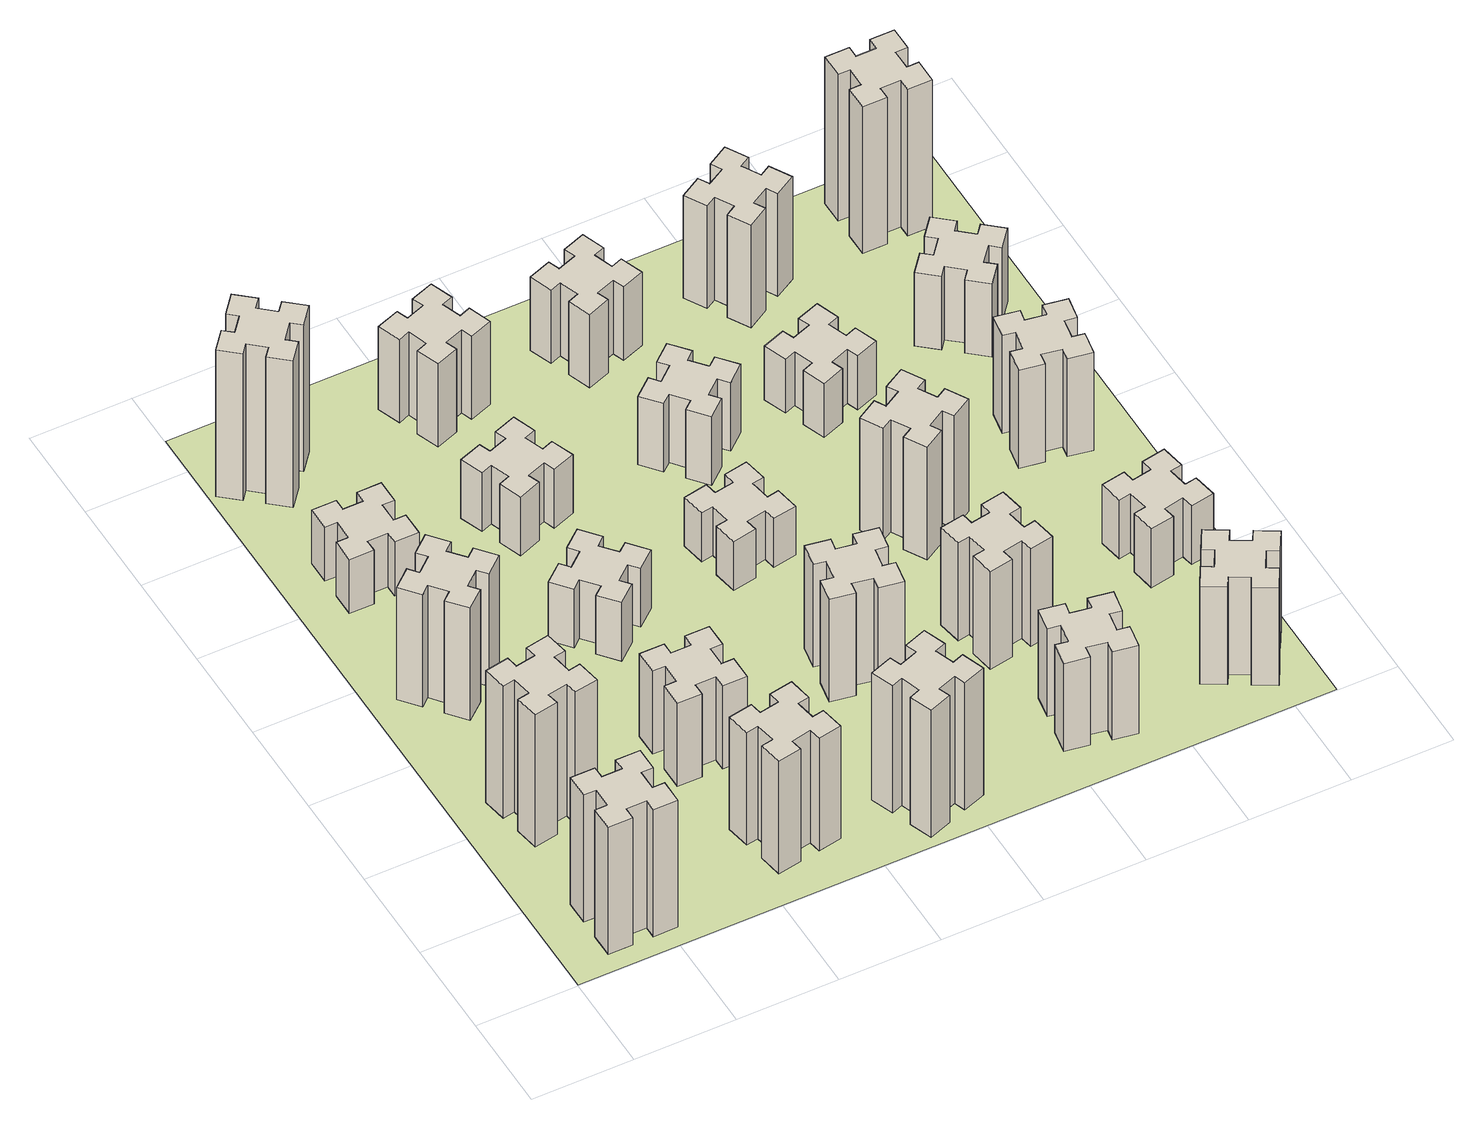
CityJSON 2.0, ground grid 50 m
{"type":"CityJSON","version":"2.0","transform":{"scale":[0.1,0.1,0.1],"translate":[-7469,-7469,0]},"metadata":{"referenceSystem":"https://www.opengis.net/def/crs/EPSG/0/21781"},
"CityObjects":{
"building1":{"type":"Building","attributes":{"class":"1000","function":"1000","usage":"1000","yearOfConstruction":2016,"roofType":"1000","measuredHeight":78,"storeysAboveGround":30,"storeysBelowGround":0},"geometry":[{"type":"Solid","lod":"1","boundaries":[[[[0,1,2,3,4,5,6,7,8,9,10,11,12,13,14,15,16,17,18,19]],[[17,16,20,21]],[[16,15,22,20]],[[15,14,23,22]],[[14,13,24,23]],[[13,12,25,24]],[[12,11,26,25]],[[11,10,27,26]],[[10,9,28,27]],[[9,8,29,28]],[[8,7,30,29]],[[7,6,31,30]],[[6,5,32,31]],[[5,4,33,32]],[[4,3,34,33]],[[3,2,35,34]],[[2,1,36,35]],[[1,0,37,36]],[[0,19,38,37]],[[19,18,39,38]],[[18,17,21,39]],[[24,25,26,27,28,29,30,31,32,33,34,35,36,37,38,39,21,20,22,23]]]]}]},
"building2":{"type":"Building","attributes":{"class":"1000","function":"1000","usage":"1000","yearOfConstruction":2016,"roofType":"1000","measuredHeight":81,"storeysAboveGround":30,"storeysBelowGround":0},"geometry":[{"type":"Solid","lod":"1","boundaries":[[[[40,41,42,43,44,45,46,47,48,49,50,51,52,53,54,55,56,57,58,59]],[[57,56,60,61]],[[56,55,62,60]],[[55,54,63,62]],[[54,53,64,63]],[[53,52,65,64]],[[52,51,66,65]],[[51,50,67,66]],[[50,49,68,67]],[[49,48,69,68]],[[48,47,70,69]],[[47,46,71,70]],[[46,45,72,71]],[[45,44,73,72]],[[44,43,74,73]],[[43,42,75,74]],[[42,41,76,75]],[[41,40,77,76]],[[40,59,78,77]],[[59,58,79,78]],[[58,57,61,79]],[[64,65,66,67,68,69,70,71,72,73,74,75,76,77,78,79,61,60,62,63]]]]}]},
"building3":{"type":"Building","attributes":{"class":"1000","function":"1000","usage":"1000","yearOfConstruction":2016,"roofType":"1000","measuredHeight":69,"storeysAboveGround":30,"storeysBelowGround":0},"geometry":[{"type":"Solid","lod":"1","boundaries":[[[[80,81,82,83,84,85,86,87,88,89,90,91,92,93,94,95,96,97,98,99]],[[97,96,100,101]],[[96,95,102,100]],[[95,94,103,102]],[[94,93,104,103]],[[93,92,105,104]],[[92,91,106,105]],[[91,90,107,106]],[[90,89,108,107]],[[89,88,109,108]],[[88,87,110,109]],[[87,86,111,110]],[[86,85,112,111]],[[85,84,113,112]],[[84,83,114,113]],[[83,82,115,114]],[[82,81,116,115]],[[81,80,117,116]],[[80,99,118,117]],[[99,98,119,118]],[[98,97,101,119]],[[104,105,106,107,108,109,110,111,112,113,114,115,116,117,118,119,101,100,102,103]]]]}]},
"building4":{"type":"Building","attributes":{"class":"1000","function":"1000","usage":"1000","yearOfConstruction":2016,"roofType":"1000","measuredHeight":33,"storeysAboveGround":30,"storeysBelowGround":0},"geometry":[{"type":"Solid","lod":"1","boundaries":[[[[120,121,122,123,124,125,126,127,128,129,130,131,132,133,134,135,136,137,138,139]],[[137,136,140,141]],[[136,135,142,140]],[[135,134,143,142]],[[134,133,144,143]],[[133,132,145,144]],[[132,131,146,145]],[[131,130,147,146]],[[130,129,148,147]],[[129,128,149,148]],[[128,127,150,149]],[[127,126,151,150]],[[126,125,152,151]],[[125,124,153,152]],[[124,123,154,153]],[[123,122,155,154]],[[122,121,156,155]],[[121,120,157,156]],[[120,139,158,157]],[[139,138,159,158]],[[138,137,141,159]],[[144,145,146,147,148,149,150,151,152,153,154,155,156,157,158,159,141,140,142,143]]]]}]},
"building5":{"type":"Building","attributes":{"class":"1000","function":"1000","usage":"1000","yearOfConstruction":2016,"roofType":"1000","measuredHeight":90,"storeysAboveGround":30,"storeysBelowGround":0},"geometry":[{"type":"Solid","lod":"1","boundaries":[[[[160,161,162,163,164,165,166,167,168,169,170,171,172,173,174,175,176,177,178,179]],[[177,176,180,181]],[[176,175,182,180]],[[175,174,183,182]],[[174,173,184,183]],[[173,172,185,184]],[[172,171,186,185]],[[171,170,187,186]],[[170,169,188,187]],[[169,168,189,188]],[[168,167,190,189]],[[167,166,191,190]],[[166,165,192,191]],[[165,164,193,192]],[[164,163,194,193]],[[163,162,195,194]],[[162,161,196,195]],[[161,160,197,196]],[[160,179,198,197]],[[179,178,199,198]],[[178,177,181,199]],[[184,185,186,187,188,189,190,191,192,193,194,195,196,197,198,199,181,180,182,183]]]]}]},
"building6":{"type":"Building","attributes":{"class":"1000","function":"1000","usage":"1000","yearOfConstruction":2016,"roofType":"1000","measuredHeight":69,"storeysAboveGround":30,"storeysBelowGround":0},"geometry":[{"type":"Solid","lod":"1","boundaries":[[[[200,201,202,203,204,205,206,207,208,209,210,211,212,213,214,215,216,217,218,219]],[[217,216,220,221]],[[216,215,222,220]],[[215,214,223,222]],[[214,213,224,223]],[[213,212,225,224]],[[212,211,226,225]],[[211,210,227,226]],[[210,209,228,227]],[[209,208,229,228]],[[208,207,230,229]],[[207,206,231,230]],[[206,205,232,231]],[[205,204,233,232]],[[204,203,234,233]],[[203,202,235,234]],[[202,201,236,235]],[[201,200,237,236]],[[200,219,238,237]],[[219,218,239,238]],[[218,217,221,239]],[[224,225,226,227,228,229,230,231,232,233,234,235,236,237,238,239,221,220,222,223]]]]}]},
"building7":{"type":"Building","attributes":{"class":"1000","function":"1000","usage":"1000","yearOfConstruction":2016,"roofType":"1000","measuredHeight":51,"storeysAboveGround":30,"storeysBelowGround":0},"geometry":[{"type":"Solid","lod":"1","boundaries":[[[[240,241,242,243,244,245,246,247,248,249,250,251,252,253,254,255,256,257,258,259]],[[257,256,260,261]],[[256,255,262,260]],[[255,254,263,262]],[[254,253,264,263]],[[253,252,265,264]],[[252,251,266,265]],[[251,250,267,266]],[[250,249,268,267]],[[249,248,269,268]],[[248,247,270,269]],[[247,246,271,270]],[[246,245,272,271]],[[245,244,273,272]],[[244,243,274,273]],[[243,242,275,274]],[[242,241,276,275]],[[241,240,277,276]],[[240,259,278,277]],[[259,258,279,278]],[[258,257,261,279]],[[264,265,266,267,268,269,270,271,272,273,274,275,276,277,278,279,261,260,262,263]]]]}]},
"building8":{"type":"Building","attributes":{"class":"1000","function":"1000","usage":"1000","yearOfConstruction":2016,"roofType":"1000","measuredHeight":36,"storeysAboveGround":30,"storeysBelowGround":0},"geometry":[{"type":"Solid","lod":"1","boundaries":[[[[280,281,282,283,284,285,286,287,288,289,290,291,292,293,294,295,296,297,298,299]],[[297,296,300,301]],[[296,295,302,300]],[[295,294,303,302]],[[294,293,304,303]],[[293,292,305,304]],[[292,291,306,305]],[[291,290,307,306]],[[290,289,308,307]],[[289,288,309,308]],[[288,287,310,309]],[[287,286,311,310]],[[286,285,312,311]],[[285,284,313,312]],[[284,283,314,313]],[[283,282,315,314]],[[282,281,316,315]],[[281,280,317,316]],[[280,299,318,317]],[[299,298,319,318]],[[298,297,301,319]],[[304,305,306,307,308,309,310,311,312,313,314,315,316,317,318,319,301,300,302,303]]]]}]},
"building9":{"type":"Building","attributes":{"class":"1000","function":"1000","usage":"1000","yearOfConstruction":2016,"roofType":"1000","measuredHeight":36,"storeysAboveGround":30,"storeysBelowGround":0},"geometry":[{"type":"Solid","lod":"1","boundaries":[[[[320,321,322,323,324,325,326,327,328,329,330,331,332,333,334,335,336,337,338,339]],[[337,336,340,341]],[[336,335,342,340]],[[335,334,343,342]],[[334,333,344,343]],[[333,332,345,344]],[[332,331,346,345]],[[331,330,347,346]],[[330,329,348,347]],[[329,328,349,348]],[[328,327,350,349]],[[327,326,351,350]],[[326,325,352,351]],[[325,324,353,352]],[[324,323,354,353]],[[323,322,355,354]],[[322,321,356,355]],[[321,320,357,356]],[[320,339,358,357]],[[339,338,359,358]],[[338,337,341,359]],[[344,345,346,347,348,349,350,351,352,353,354,355,356,357,358,359,341,340,342,343]]]]}]},
"building10":{"type":"Building","attributes":{"class":"1000","function":"1000","usage":"1000","yearOfConstruction":2016,"roofType":"1000","measuredHeight":78,"storeysAboveGround":30,"storeysBelowGround":0},"geometry":[{"type":"Solid","lod":"1","boundaries":[[[[360,361,362,363,364,365,366,367,368,369,370,371,372,373,374,375,376,377,378,379]],[[377,376,380,381]],[[376,375,382,380]],[[375,374,383,382]],[[374,373,384,383]],[[373,372,385,384]],[[372,371,386,385]],[[371,370,387,386]],[[370,369,388,387]],[[369,368,389,388]],[[368,367,390,389]],[[367,366,391,390]],[[366,365,392,391]],[[365,364,393,392]],[[364,363,394,393]],[[363,362,395,394]],[[362,361,396,395]],[[361,360,397,396]],[[360,379,398,397]],[[379,378,399,398]],[[378,377,381,399]],[[384,385,386,387,388,389,390,391,392,393,394,395,396,397,398,399,381,380,382,383]]]]}]},
"building11":{"type":"Building","attributes":{"class":"1000","function":"1000","usage":"1000","yearOfConstruction":2016,"roofType":"1000","measuredHeight":51,"storeysAboveGround":30,"storeysBelowGround":0},"geometry":[{"type":"Solid","lod":"1","boundaries":[[[[400,401,402,403,404,405,406,407,408,409,410,411,412,413,414,415,416,417,418,419]],[[417,416,420,421]],[[416,415,422,420]],[[415,414,423,422]],[[414,413,424,423]],[[413,412,425,424]],[[412,411,426,425]],[[411,410,427,426]],[[410,409,428,427]],[[409,408,429,428]],[[408,407,430,429]],[[407,406,431,430]],[[406,405,432,431]],[[405,404,433,432]],[[404,403,434,433]],[[403,402,435,434]],[[402,401,436,435]],[[401,400,437,436]],[[400,419,438,437]],[[419,418,439,438]],[[418,417,421,439]],[[424,425,426,427,428,429,430,431,432,433,434,435,436,437,438,439,421,420,422,423]]]]}]},
"building12":{"type":"Building","attributes":{"class":"1000","function":"1000","usage":"1000","yearOfConstruction":2016,"roofType":"1000","measuredHeight":63,"storeysAboveGround":30,"storeysBelowGround":0},"geometry":[{"type":"Solid","lod":"1","boundaries":[[[[440,441,442,443,444,445,446,447,448,449,450,451,452,453,454,455,456,457,458,459]],[[457,456,460,461]],[[456,455,462,460]],[[455,454,463,462]],[[454,453,464,463]],[[453,452,465,464]],[[452,451,466,465]],[[451,450,467,466]],[[450,449,468,467]],[[449,448,469,468]],[[448,447,470,469]],[[447,446,471,470]],[[446,445,472,471]],[[445,444,473,472]],[[444,443,474,473]],[[443,442,475,474]],[[442,441,476,475]],[[441,440,477,476]],[[440,459,478,477]],[[459,458,479,478]],[[458,457,461,479]],[[464,465,466,467,468,469,470,471,472,473,474,475,476,477,478,479,461,460,462,463]]]]}]},
"building13":{"type":"Building","attributes":{"class":"1000","function":"1000","usage":"1000","yearOfConstruction":2016,"roofType":"1000","measuredHeight":30,"storeysAboveGround":30,"storeysBelowGround":0},"geometry":[{"type":"Solid","lod":"1","boundaries":[[[[480,481,482,483,484,485,486,487,488,489,490,491,492,493,494,495,496,497,498,499]],[[497,496,500,501]],[[496,495,502,500]],[[495,494,503,502]],[[494,493,504,503]],[[493,492,505,504]],[[492,491,506,505]],[[491,490,507,506]],[[490,489,508,507]],[[489,488,509,508]],[[488,487,510,509]],[[487,486,511,510]],[[486,485,512,511]],[[485,484,513,512]],[[484,483,514,513]],[[483,482,515,514]],[[482,481,516,515]],[[481,480,517,516]],[[480,499,518,517]],[[499,498,519,518]],[[498,497,501,519]],[[504,505,506,507,508,509,510,511,512,513,514,515,516,517,518,519,501,500,502,503]]]]}]},
"building14":{"type":"Building","attributes":{"class":"1000","function":"1000","usage":"1000","yearOfConstruction":2016,"roofType":"1000","measuredHeight":42,"storeysAboveGround":30,"storeysBelowGround":0},"geometry":[{"type":"Solid","lod":"1","boundaries":[[[[520,521,522,523,524,525,526,527,528,529,530,531,532,533,534,535,536,537,538,539]],[[537,536,540,541]],[[536,535,542,540]],[[535,534,543,542]],[[534,533,544,543]],[[533,532,545,544]],[[532,531,546,545]],[[531,530,547,546]],[[530,529,548,547]],[[529,528,549,548]],[[528,527,550,549]],[[527,526,551,550]],[[526,525,552,551]],[[525,524,553,552]],[[524,523,554,553]],[[523,522,555,554]],[[522,521,556,555]],[[521,520,557,556]],[[520,539,558,557]],[[539,538,559,558]],[[538,537,541,559]],[[544,545,546,547,548,549,550,551,552,553,554,555,556,557,558,559,541,540,542,543]]]]}]},
"building15":{"type":"Building","attributes":{"class":"1000","function":"1000","usage":"1000","yearOfConstruction":2016,"roofType":"1000","measuredHeight":54,"storeysAboveGround":30,"storeysBelowGround":0},"geometry":[{"type":"Solid","lod":"1","boundaries":[[[[560,561,562,563,564,565,566,567,568,569,570,571,572,573,574,575,576,577,578,579]],[[577,576,580,581]],[[576,575,582,580]],[[575,574,583,582]],[[574,573,584,583]],[[573,572,585,584]],[[572,571,586,585]],[[571,570,587,586]],[[570,569,588,587]],[[569,568,589,588]],[[568,567,590,589]],[[567,566,591,590]],[[566,565,592,591]],[[565,564,593,592]],[[564,563,594,593]],[[563,562,595,594]],[[562,561,596,595]],[[561,560,597,596]],[[560,579,598,597]],[[579,578,599,598]],[[578,577,581,599]],[[584,585,586,587,588,589,590,591,592,593,594,595,596,597,598,599,581,580,582,583]]]]}]},
"building16":{"type":"Building","attributes":{"class":"1000","function":"1000","usage":"1000","yearOfConstruction":2016,"roofType":"1000","measuredHeight":45,"storeysAboveGround":30,"storeysBelowGround":0},"geometry":[{"type":"Solid","lod":"1","boundaries":[[[[600,601,602,603,604,605,606,607,608,609,610,611,612,613,614,615,616,617,618,619]],[[617,616,620,621]],[[616,615,622,620]],[[615,614,623,622]],[[614,613,624,623]],[[613,612,625,624]],[[612,611,626,625]],[[611,610,627,626]],[[610,609,628,627]],[[609,608,629,628]],[[608,607,630,629]],[[607,606,631,630]],[[606,605,632,631]],[[605,604,633,632]],[[604,603,634,633]],[[603,602,635,634]],[[602,601,636,635]],[[601,600,637,636]],[[600,619,638,637]],[[619,618,639,638]],[[618,617,621,639]],[[624,625,626,627,628,629,630,631,632,633,634,635,636,637,638,639,621,620,622,623]]]]}]},
"building17":{"type":"Building","attributes":{"class":"1000","function":"1000","usage":"1000","yearOfConstruction":2016,"roofType":"1000","measuredHeight":60,"storeysAboveGround":30,"storeysBelowGround":0},"geometry":[{"type":"Solid","lod":"1","boundaries":[[[[640,641,642,643,644,645,646,647,648,649,650,651,652,653,654,655,656,657,658,659]],[[657,656,660,661]],[[656,655,662,660]],[[655,654,663,662]],[[654,653,664,663]],[[653,652,665,664]],[[652,651,666,665]],[[651,650,667,666]],[[650,649,668,667]],[[649,648,669,668]],[[648,647,670,669]],[[647,646,671,670]],[[646,645,672,671]],[[645,644,673,672]],[[644,643,674,673]],[[643,642,675,674]],[[642,641,676,675]],[[641,640,677,676]],[[640,659,678,677]],[[659,658,679,678]],[[658,657,661,679]],[[664,665,666,667,668,669,670,671,672,673,674,675,676,677,678,679,661,660,662,663]]]]}]},
"building18":{"type":"Building","attributes":{"class":"1000","function":"1000","usage":"1000","yearOfConstruction":2016,"roofType":"1000","measuredHeight":69,"storeysAboveGround":30,"storeysBelowGround":0},"geometry":[{"type":"Solid","lod":"1","boundaries":[[[[680,681,682,683,684,685,686,687,688,689,690,691,692,693,694,695,696,697,698,699]],[[697,696,700,701]],[[696,695,702,700]],[[695,694,703,702]],[[694,693,704,703]],[[693,692,705,704]],[[692,691,706,705]],[[691,690,707,706]],[[690,689,708,707]],[[689,688,709,708]],[[688,687,710,709]],[[687,686,711,710]],[[686,685,712,711]],[[685,684,713,712]],[[684,683,714,713]],[[683,682,715,714]],[[682,681,716,715]],[[681,680,717,716]],[[680,699,718,717]],[[699,698,719,718]],[[698,697,701,719]],[[704,705,706,707,708,709,710,711,712,713,714,715,716,717,718,719,701,700,702,703]]]]}]},
"building19":{"type":"Building","attributes":{"class":"1000","function":"1000","usage":"1000","yearOfConstruction":2016,"roofType":"1000","measuredHeight":33,"storeysAboveGround":30,"storeysBelowGround":0},"geometry":[{"type":"Solid","lod":"1","boundaries":[[[[720,721,722,723,724,725,726,727,728,729,730,731,732,733,734,735,736,737,738,739]],[[737,736,740,741]],[[736,735,742,740]],[[735,734,743,742]],[[734,733,744,743]],[[733,732,745,744]],[[732,731,746,745]],[[731,730,747,746]],[[730,729,748,747]],[[729,728,749,748]],[[728,727,750,749]],[[727,726,751,750]],[[726,725,752,751]],[[725,724,753,752]],[[724,723,754,753]],[[723,722,755,754]],[[722,721,756,755]],[[721,720,757,756]],[[720,739,758,757]],[[739,738,759,758]],[[738,737,741,759]],[[744,745,746,747,748,749,750,751,752,753,754,755,756,757,758,759,741,740,742,743]]]]}]},
"building20":{"type":"Building","attributes":{"class":"1000","function":"1000","usage":"1000","yearOfConstruction":2016,"roofType":"1000","measuredHeight":60,"storeysAboveGround":30,"storeysBelowGround":0},"geometry":[{"type":"Solid","lod":"1","boundaries":[[[[760,761,762,763,764,765,766,767,768,769,770,771,772,773,774,775,776,777,778,779]],[[777,776,780,781]],[[776,775,782,780]],[[775,774,783,782]],[[774,773,784,783]],[[773,772,785,784]],[[772,771,786,785]],[[771,770,787,786]],[[770,769,788,787]],[[769,768,789,788]],[[768,767,790,789]],[[767,766,791,790]],[[766,765,792,791]],[[765,764,793,792]],[[764,763,794,793]],[[763,762,795,794]],[[762,761,796,795]],[[761,760,797,796]],[[760,779,798,797]],[[779,778,799,798]],[[778,777,781,799]],[[784,785,786,787,788,789,790,791,792,793,794,795,796,797,798,799,781,780,782,783]]]]}]},
"building21":{"type":"Building","attributes":{"class":"1000","function":"1000","usage":"1000","yearOfConstruction":2016,"roofType":"1000","measuredHeight":63,"storeysAboveGround":30,"storeysBelowGround":0},"geometry":[{"type":"Solid","lod":"1","boundaries":[[[[800,801,802,803,804,805,806,807,808,809,810,811,812,813,814,815,816,817,818,819]],[[817,816,820,821]],[[816,815,822,820]],[[815,814,823,822]],[[814,813,824,823]],[[813,812,825,824]],[[812,811,826,825]],[[811,810,827,826]],[[810,809,828,827]],[[809,808,829,828]],[[808,807,830,829]],[[807,806,831,830]],[[806,805,832,831]],[[805,804,833,832]],[[804,803,834,833]],[[803,802,835,834]],[[802,801,836,835]],[[801,800,837,836]],[[800,819,838,837]],[[819,818,839,838]],[[818,817,821,839]],[[824,825,826,827,828,829,830,831,832,833,834,835,836,837,838,839,821,820,822,823]]]]}]},
"building22":{"type":"Building","attributes":{"class":"1000","function":"1000","usage":"1000","yearOfConstruction":2016,"roofType":"1000","measuredHeight":36,"storeysAboveGround":30,"storeysBelowGround":0},"geometry":[{"type":"Solid","lod":"1","boundaries":[[[[840,841,842,843,844,845,846,847,848,849,850,851,852,853,854,855,856,857,858,859]],[[857,856,860,861]],[[856,855,862,860]],[[855,854,863,862]],[[854,853,864,863]],[[853,852,865,864]],[[852,851,866,865]],[[851,850,867,866]],[[850,849,868,867]],[[849,848,869,868]],[[848,847,870,869]],[[847,846,871,870]],[[846,845,872,871]],[[845,844,873,872]],[[844,843,874,873]],[[843,842,875,874]],[[842,841,876,875]],[[841,840,877,876]],[[840,859,878,877]],[[859,858,879,878]],[[858,857,861,879]],[[864,865,866,867,868,869,870,871,872,873,874,875,876,877,878,879,861,860,862,863]]]]}]},
"building23":{"type":"Building","attributes":{"class":"1000","function":"1000","usage":"1000","yearOfConstruction":2016,"roofType":"1000","measuredHeight":60,"storeysAboveGround":30,"storeysBelowGround":0},"geometry":[{"type":"Solid","lod":"1","boundaries":[[[[880,881,882,883,884,885,886,887,888,889,890,891,892,893,894,895,896,897,898,899]],[[897,896,900,901]],[[896,895,902,900]],[[895,894,903,902]],[[894,893,904,903]],[[893,892,905,904]],[[892,891,906,905]],[[891,890,907,906]],[[890,889,908,907]],[[889,888,909,908]],[[888,887,910,909]],[[887,886,911,910]],[[886,885,912,911]],[[885,884,913,912]],[[884,883,914,913]],[[883,882,915,914]],[[882,881,916,915]],[[881,880,917,916]],[[880,899,918,917]],[[899,898,919,918]],[[898,897,901,919]],[[904,905,906,907,908,909,910,911,912,913,914,915,916,917,918,919,901,900,902,903]]]]}]},
"building24":{"type":"Building","attributes":{"class":"1000","function":"1000","usage":"1000","yearOfConstruction":2016,"roofType":"1000","measuredHeight":45,"storeysAboveGround":30,"storeysBelowGround":0},"geometry":[{"type":"Solid","lod":"1","boundaries":[[[[920,921,922,923,924,925,926,927,928,929,930,931,932,933,934,935,936,937,938,939]],[[937,936,940,941]],[[936,935,942,940]],[[935,934,943,942]],[[934,933,944,943]],[[933,932,945,944]],[[932,931,946,945]],[[931,930,947,946]],[[930,929,948,947]],[[929,928,949,948]],[[928,927,950,949]],[[927,926,951,950]],[[926,925,952,951]],[[925,924,953,952]],[[924,923,954,953]],[[923,922,955,954]],[[922,921,956,955]],[[921,920,957,956]],[[920,939,958,957]],[[939,938,959,958]],[[938,937,941,959]],[[944,945,946,947,948,949,950,951,952,953,954,955,956,957,958,959,941,940,942,943]]]]}]},
"building25":{"type":"Building","attributes":{"class":"1000","function":"1000","usage":"1000","yearOfConstruction":2016,"roofType":"1000","measuredHeight":90,"storeysAboveGround":30,"storeysBelowGround":0},"geometry":[{"type":"Solid","lod":"1","boundaries":[[[[960,961,962,963,964,965,966,967,968,969,970,971,972,973,974,975,976,977,978,979]],[[977,976,980,981]],[[976,975,982,980]],[[975,974,983,982]],[[974,973,984,983]],[[973,972,985,984]],[[972,971,986,985]],[[971,970,987,986]],[[970,969,988,987]],[[969,968,989,988]],[[968,967,990,989]],[[967,966,991,990]],[[966,965,992,991]],[[965,964,993,992]],[[964,963,994,993]],[[963,962,995,994]],[[962,961,996,995]],[[961,960,997,996]],[[960,979,998,997]],[[979,978,999,998]],[[978,977,981,999]],[[984,985,986,987,988,989,990,991,992,993,994,995,996,997,998,999,981,980,982,983]]]]}]},
"landuse1":{"type":"LandUse","attributes":{"name":"plot1","function":"1010"},"geometry":[{"type":"MultiSurface","lod":"1","boundaries":[[[1000,1001,1002,1003]]]}]}
},
"vertices":[
[485,225,0],[485,325,0],[545,325,0],[545,445,0],[425,445,0],[425,385,0],[325,385,0],[325,445,0],[205,445,0],[205,325,0],[265,325,0],[265,225,0],[205,225,0],[205,105,0],[325,105,0],[325,165,0],[425,165,0],[425,105,0],[545,105,0],[545,225,0],[425,165,780],[425,105,780],[325,165,780],[325,105,780],[205,105,780],[205,225,780],[265,225,780],[265,325,780],[205,325,780],[205,445,780],[325,445,780],[325,385,780],[425,385,780],[425,445,780],[545,445,780],[545,325,780],[485,325,780],[485,225,780],[545,225,780],[545,105,780],
[405,1132,0],[307,1115,0],[297,1174,0],[178,1153,0],[199,1035,0],[258,1045,0],[276,947,0],[217,937,0],[237,818,0],[356,839,0],[345,898,0],[444,916,0],[454,857,0],[572,877,0],[551,996,0],[492,985,0],[475,1084,0],[534,1094,0],[513,1212,0],[395,1191,0],[475,1084,810],[534,1094,810],[492,985,810],[551,996,810],[572,877,810],[454,857,810],[444,916,810],[345,898,810],[356,839,810],[237,818,810],[217,937,810],[276,947,810],[258,1045,810],[199,1035,810],[178,1153,810],[297,1174,810],[307,1115,810],[405,1132,810],[395,1191,810],[513,1212,810],
[492,1888,0],[427,1964,0],[473,2003,0],[396,2095,0],[304,2018,0],[343,1972,0],[266,1907,0],[228,1953,0],[136,1876,0],[213,1784,0],[259,1823,0],[323,1746,0],[277,1708,0],[354,1616,0],[446,1693,0],[408,1739,0],[484,1803,0],[523,1757,0],[615,1834,0],[538,1926,0],[484,1803,690],[523,1757,690],[408,1739,690],[446,1693,690],[354,1616,690],[277,1708,690],[323,1746,690],[259,1823,690],[213,1784,690],[136,1876,690],[228,1953,690],[266,1907,690],[343,1972,690],[304,2018,690],[396,2095,690],[473,2003,690],[427,1964,690],[492,1888,690],[538,1926,690],[615,1834,690],
[485,2545,0],[485,2645,0],[545,2645,0],[545,2765,0],[425,2765,0],[425,2705,0],[325,2705,0],[325,2765,0],[205,2765,0],[205,2645,0],[265,2645,0],[265,2545,0],[205,2545,0],[205,2425,0],[325,2425,0],[325,2485,0],[425,2485,0],[425,2425,0],[545,2425,0],[545,2545,0],[425,2485,330],[425,2425,330],[325,2485,330],[325,2425,330],[205,2425,330],[205,2545,330],[265,2545,330],[265,2645,330],[205,2645,330],[205,2765,330],[325,2765,330],[325,2705,330],[425,2705,330],[425,2765,330],[545,2765,330],[545,2645,330],[485,2645,330],[485,2545,330],[545,2545,330],[545,2425,330],
[384,3387,0],[308,3452,0],[346,3498,0],[254,3575,0],[177,3483,0],[223,3444,0],[159,3368,0],[113,3406,0],[36,3314,0],[128,3237,0],[166,3283,0],[243,3219,0],[204,3173,0],[296,3096,0],[373,3188,0],[327,3226,0],[392,3303,0],[438,3264,0],[515,3356,0],[423,3433,0],[392,3303,900],[438,3264,900],[327,3226,900],[373,3188,900],[296,3096,900],[204,3173,900],[243,3219,900],[166,3283,900],[128,3237,900],[36,3314,900],[113,3406,900],[159,3368,900],[223,3444,900],[177,3483,900],[254,3575,900],[346,3498,900],[308,3452,900],[384,3387,900],[423,3433,900],[515,3356,900],
[1332,345,0],[1315,444,0],[1374,454,0],[1353,572,0],[1235,551,0],[1245,492,0],[1147,475,0],[1137,534,0],[1018,513,0],[1039,395,0],[1098,405,0],[1116,307,0],[1057,297,0],[1077,178,0],[1196,199,0],[1185,258,0],[1284,276,0],[1294,217,0],[1412,237,0],[1391,356,0],[1284,276,690],[1294,217,690],[1185,258,690],[1196,199,690],[1077,178,690],[1057,297,690],[1116,307,690],[1098,405,690],[1039,395,690],[1018,513,690],[1137,534,690],[1147,475,690],[1245,492,690],[1235,551,690],[1353,572,690],[1374,454,690],[1315,444,690],[1332,345,690],[1391,356,690],[1412,237,690],
[1165,1125,0],[1065,1125,0],[1065,1185,0],[945,1185,0],[945,1065,0],[1005,1065,0],[1005,965,0],[945,965,0],[945,845,0],[1065,845,0],[1065,905,0],[1165,905,0],[1165,845,0],[1285,845,0],[1285,965,0],[1225,965,0],[1225,1065,0],[1285,1065,0],[1285,1185,0],[1165,1185,0],[1225,1065,510],[1285,1065,510],[1225,965,510],[1285,965,510],[1285,845,510],[1165,845,510],[1165,905,510],[1065,905,510],[1065,845,510],[945,845,510],[945,965,510],[1005,965,510],[1005,1065,510],[945,1065,510],[945,1185,510],[1065,1185,510],[1065,1125,510],[1165,1125,510],[1165,1185,510],[1285,1185,510],
[1083,1972,0],[1006,1907,0],[968,1953,0],[876,1876,0],[953,1784,0],[999,1823,0],[1063,1746,0],[1017,1708,0],[1094,1616,0],[1186,1693,0],[1148,1739,0],[1224,1803,0],[1263,1757,0],[1355,1834,0],[1278,1926,0],[1232,1888,0],[1167,1964,0],[1213,2003,0],[1136,2095,0],[1044,2018,0],[1167,1964,360],[1213,2003,360],[1232,1888,360],[1278,1926,360],[1355,1834,360],[1263,1757,360],[1224,1803,360],[1148,1739,360],[1186,1693,360],[1094,1616,360],[1017,1708,360],[1063,1746,360],[999,1823,360],[953,1784,360],[876,1876,360],[968,1953,360],[1006,1907,360],[1083,1972,360],[1044,2018,360],[1136,2095,360],
[1106,2475,0],[1200,2509,0],[1220,2453,0],[1333,2494,0],[1292,2607,0],[1236,2586,0],[1202,2680,0],[1258,2700,0],[1217,2813,0],[1104,2772,0],[1125,2716,0],[1031,2682,0],[1010,2738,0],[897,2697,0],[939,2584,0],[995,2605,0],[1029,2511,0],[973,2490,0],[1014,2377,0],[1127,2419,0],[1029,2511,360],[973,2490,360],[995,2605,360],[939,2584,360],[897,2697,360],[1010,2738,360],[1031,2682,360],[1125,2716,360],[1104,2772,360],[1217,2813,360],[1258,2700,360],[1202,2680,360],[1236,2586,360],[1292,2607,360],[1333,2494,360],[1220,2453,360],[1200,2509,360],[1106,2475,360],[1127,2419,360],[1014,2377,360],
[1976,266,0],[1942,360,0],[1998,380,0],[1957,493,0],[1844,452,0],[1865,396,0],[1771,362,0],[1750,418,0],[1637,377,0],[1679,264,0],[1735,285,0],[1769,191,0],[1713,170,0],[1754,57,0],[1867,99,0],[1846,155,0],[1940,189,0],[1960,133,0],[2073,174,0],[2032,287,0],[1940,189,780],[1960,133,780],[1846,155,780],[1867,99,780],[1754,57,780],[1713,170,780],[1769,191,780],[1735,285,780],[1679,264,780],[1637,377,780],[1750,418,780],[1771,362,780],[1865,396,780],[1844,452,780],[1957,493,780],[1998,380,780],[1942,360,780],[1976,266,780],[2032,287,780],[2073,174,780],
[1125,3456,0],[1031,3422,0],[1010,3478,0],[897,3437,0],[939,3324,0],[995,3345,0],[1029,3251,0],[973,3230,0],[1014,3117,0],[1127,3159,0],[1106,3215,0],[1200,3249,0],[1220,3193,0],[1333,3234,0],[1292,3347,0],[1236,3326,0],[1202,3420,0],[1258,3440,0],[1217,3553,0],[1104,3512,0],[1202,3420,510],[1258,3440,510],[1236,3326,510],[1292,3347,510],[1333,3234,510],[1220,3193,510],[1200,3249,510],[1106,3215,510],[1127,3159,510],[1014,3117,510],[973,3230,510],[1029,3251,510],[995,3345,510],[939,3324,510],[897,3437,510],[1010,3478,510],[1031,3422,510],[1125,3456,510],[1104,3512,510],[1217,3553,510],
[2055,1047,0],[2072,1145,0],[2131,1135,0],[2152,1253,0],[2034,1274,0],[2024,1215,0],[1925,1232,0],[1936,1291,0],[1817,1312,0],[1797,1194,0],[1856,1184,0],[1838,1085,0],[1779,1096,0],[1758,977,0],[1877,957,0],[1887,1016,0],[1985,998,0],[1975,939,0],[2093,918,0],[2114,1037,0],[1985,998,630],[1975,939,630],[1887,1016,630],[1877,957,630],[1758,977,630],[1779,1096,630],[1838,1085,630],[1856,1184,630],[1797,1194,630],[1817,1312,630],[1936,1291,630],[1925,1232,630],[2024,1215,630],[2034,1274,630],[2152,1253,630],[2131,1135,630],[2072,1145,630],[2055,1047,630],[2114,1037,630],[2093,918,630],
[1972,1925,0],[1955,2024,0],[2014,2034,0],[1993,2152,0],[1875,2131,0],[1885,2072,0],[1787,2055,0],[1777,2114,0],[1658,2093,0],[1679,1975,0],[1738,1985,0],[1756,1887,0],[1697,1877,0],[1717,1758,0],[1836,1779,0],[1825,1838,0],[1924,1856,0],[1934,1797,0],[2052,1817,0],[2031,1936,0],[1924,1856,300],[1934,1797,300],[1825,1838,300],[1836,1779,300],[1717,1758,300],[1697,1877,300],[1756,1887,300],[1738,1985,300],[1679,1975,300],[1658,2093,300],[1777,2114,300],[1787,2055,300],[1885,2072,300],[1875,2131,300],[1993,2152,300],[2014,2034,300],[1955,2024,300],[1972,1925,300],[2031,1936,300],[2052,1817,300],
[1988,2479,0],[2064,2543,0],[2103,2497,0],[2195,2574,0],[2118,2666,0],[2072,2628,0],[2007,2704,0],[2053,2743,0],[1976,2835,0],[1884,2758,0],[1923,2712,0],[1846,2647,0],[1808,2693,0],[1716,2616,0],[1793,2524,0],[1839,2563,0],[1903,2486,0],[1857,2448,0],[1934,2356,0],[2026,2433,0],[1903,2486,420],[1857,2448,420],[1839,2563,420],[1793,2524,420],[1716,2616,420],[1808,2693,420],[1846,2647,420],[1923,2712,420],[1884,2758,420],[1976,2835,420],[2053,2743,420],[2007,2704,420],[2072,2628,420],[2118,2666,420],[2195,2574,420],[2103,2497,420],[2064,2543,420],[1988,2479,420],[2026,2433,420],[1934,2356,420],
[2764,475,0],[2665,492,0],[2676,551,0],[2557,572,0],[2537,454,0],[2596,444,0],[2578,345,0],[2519,356,0],[2498,237,0],[2617,217,0],[2627,276,0],[2725,258,0],[2715,199,0],[2833,178,0],[2854,297,0],[2795,307,0],[2812,405,0],[2871,395,0],[2892,513,0],[2774,534,0],[2812,405,540],[2871,395,540],[2795,307,540],[2854,297,540],[2833,178,540],[2715,199,540],[2725,258,540],[2627,276,540],[2617,217,540],[2498,237,540],[2519,356,540],[2578,345,540],[2596,444,540],[2537,454,540],[2557,572,540],[2676,551,540],[2665,492,540],[2764,475,540],[2774,534,540],[2892,513,540],
[1865,3456,0],[1771,3422,0],[1750,3478,0],[1637,3437,0],[1679,3324,0],[1735,3345,0],[1769,3251,0],[1713,3230,0],[1754,3117,0],[1867,3159,0],[1846,3215,0],[1940,3249,0],[1960,3193,0],[2073,3234,0],[2032,3347,0],[1976,3326,0],[1942,3420,0],[1998,3440,0],[1957,3553,0],[1844,3512,0],[1942,3420,450],[1998,3440,450],[1976,3326,450],[2032,3347,450],[2073,3234,450],[1960,3193,450],[1940,3249,450],[1846,3215,450],[1867,3159,450],[1754,3117,450],[1713,3230,450],[1769,3251,450],[1735,3345,450],[1679,3324,450],[1637,3437,450],[1750,3478,450],[1771,3422,450],[1865,3456,450],[1844,3512,450],[1957,3553,450],
[2625,1132,0],[2527,1115,0],[2517,1174,0],[2398,1153,0],[2419,1035,0],[2478,1045,0],[2496,947,0],[2437,937,0],[2457,818,0],[2576,839,0],[2565,898,0],[2664,916,0],[2674,857,0],[2792,877,0],[2771,996,0],[2712,985,0],[2695,1084,0],[2754,1094,0],[2733,1212,0],[2615,1191,0],[2695,1084,600],[2754,1094,600],[2712,985,600],[2771,996,600],[2792,877,600],[2674,857,600],[2664,916,600],[2565,898,600],[2576,839,600],[2457,818,600],[2437,937,600],[2496,947,600],[2478,1045,600],[2419,1035,600],[2398,1153,600],[2517,1174,600],[2527,1115,600],[2625,1132,600],[2615,1191,600],[2733,1212,600],
[2475,1744,0],[2525,1657,0],[2473,1627,0],[2533,1523,0],[2637,1583,0],[2607,1635,0],[2694,1685,0],[2724,1633,0],[2828,1693,0],[2768,1797,0],[2716,1767,0],[2666,1854,0],[2718,1884,0],[2658,1988,0],[2554,1928,0],[2584,1876,0],[2497,1826,0],[2467,1878,0],[2363,1818,0],[2423,1714,0],[2497,1826,690],[2467,1878,690],[2584,1876,690],[2554,1928,690],[2658,1988,690],[2718,1884,690],[2666,1854,690],[2716,1767,690],[2768,1797,690],[2828,1693,690],[2724,1633,690],[2694,1685,690],[2607,1635,690],[2637,1583,690],[2533,1523,690],[2473,1627,690],[2525,1657,690],[2475,1744,690],[2423,1714,690],[2363,1818,690],
[2586,2475,0],[2680,2509,0],[2700,2453,0],[2813,2494,0],[2772,2607,0],[2716,2586,0],[2682,2680,0],[2738,2700,0],[2697,2813,0],[2584,2772,0],[2605,2716,0],[2511,2682,0],[2490,2738,0],[2377,2697,0],[2419,2584,0],[2475,2605,0],[2509,2511,0],[2453,2490,0],[2494,2377,0],[2607,2419,0],[2509,2511,330],[2453,2490,330],[2475,2605,330],[2419,2584,330],[2377,2697,330],[2490,2738,330],[2511,2682,330],[2605,2716,330],[2584,2772,330],[2697,2813,330],[2738,2700,330],[2682,2680,330],[2716,2586,330],[2772,2607,330],[2813,2494,330],[2700,2453,330],[2680,2509,330],[2586,2475,330],[2607,2419,330],[2494,2377,330],
[3365,474,0],[3315,387,0],[3263,417,0],[3203,313,0],[3307,253,0],[3337,305,0],[3424,255,0],[3394,203,0],[3498,143,0],[3558,247,0],[3506,277,0],[3556,364,0],[3608,334,0],[3668,438,0],[3564,498,0],[3534,446,0],[3447,496,0],[3477,548,0],[3373,608,0],[3313,504,0],[3447,496,600],[3477,548,600],[3534,446,600],[3564,498,600],[3668,438,600],[3608,334,600],[3556,364,600],[3506,277,600],[3558,247,600],[3498,143,600],[3394,203,600],[3424,255,600],[3337,305,600],[3307,253,600],[3203,313,600],[3263,417,600],[3315,387,600],[3365,474,600],[3313,504,600],[3373,608,600],
[2716,3347,0],[2666,3434,0],[2718,3464,0],[2658,3568,0],[2554,3508,0],[2584,3456,0],[2497,3406,0],[2467,3458,0],[2363,3398,0],[2423,3294,0],[2475,3324,0],[2525,3237,0],[2473,3207,0],[2533,3103,0],[2637,3163,0],[2607,3215,0],[2694,3265,0],[2724,3213,0],[2828,3273,0],[2768,3377,0],[2694,3265,630],[2724,3213,630],[2607,3215,630],[2637,3163,630],[2533,3103,630],[2473,3207,630],[2525,3237,630],[2475,3324,630],[2423,3294,630],[2363,3398,630],[2467,3458,630],[2497,3406,630],[2584,3456,630],[2554,3508,630],[2658,3568,630],[2718,3464,630],[2666,3434,630],[2716,3347,630],[2768,3377,630],[2828,3273,630],
[3465,1232,0],[3367,1215,0],[3357,1274,0],[3238,1253,0],[3259,1135,0],[3318,1145,0],[3336,1047,0],[3277,1037,0],[3297,918,0],[3416,939,0],[3405,998,0],[3504,1016,0],[3514,957,0],[3632,977,0],[3611,1096,0],[3552,1085,0],[3535,1184,0],[3594,1194,0],[3573,1312,0],[3455,1291,0],[3535,1184,360],[3594,1194,360],[3552,1085,360],[3611,1096,360],[3632,977,360],[3514,957,360],[3504,1016,360],[3405,998,360],[3416,939,360],[3297,918,360],[3277,1037,360],[3336,1047,360],[3318,1145,360],[3259,1135,360],[3238,1253,360],[3357,1274,360],[3367,1215,360],[3465,1232,360],[3455,1291,360],[3573,1312,360],
[3267,1856,0],[3365,1838,0],[3355,1779,0],[3473,1758,0],[3494,1877,0],[3435,1887,0],[3452,1985,0],[3511,1975,0],[3532,2093,0],[3414,2114,0],[3404,2055,0],[3305,2072,0],[3316,2131,0],[3197,2152,0],[3177,2034,0],[3236,2024,0],[3218,1925,0],[3159,1936,0],[3138,1817,0],[3257,1797,0],[3218,1925,600],[3159,1936,600],[3236,2024,600],[3177,2034,600],[3197,2152,600],[3316,2131,600],[3305,2072,600],[3404,2055,600],[3414,2114,600],[3532,2093,600],[3511,1975,600],[3452,1985,600],[3435,1887,600],[3494,1877,600],[3473,1758,600],[3355,1779,600],[3365,1838,600],[3267,1856,600],[3257,1797,600],[3138,1817,600],
[3444,2747,0],[3368,2812,0],[3406,2858,0],[3314,2935,0],[3237,2843,0],[3283,2804,0],[3219,2728,0],[3173,2766,0],[3096,2674,0],[3188,2597,0],[3226,2643,0],[3303,2579,0],[3264,2533,0],[3356,2456,0],[3433,2548,0],[3387,2586,0],[3452,2663,0],[3498,2624,0],[3575,2716,0],[3483,2793,0],[3452,2663,450],[3498,2624,450],[3387,2586,450],[3433,2548,450],[3356,2456,450],[3264,2533,450],[3303,2579,450],[3226,2643,450],[3188,2597,450],[3096,2674,450],[3173,2766,450],[3219,2728,450],[3283,2804,450],[3237,2843,450],[3314,2935,450],[3406,2858,450],[3368,2812,450],[3444,2747,450],[3483,2793,450],[3575,2716,450],
[3285,3325,0],[3385,3325,0],[3385,3265,0],[3505,3265,0],[3505,3385,0],[3445,3385,0],[3445,3485,0],[3505,3485,0],[3505,3605,0],[3385,3605,0],[3385,3545,0],[3285,3545,0],[3285,3605,0],[3165,3605,0],[3165,3485,0],[3225,3485,0],[3225,3385,0],[3165,3385,0],[3165,3265,0],[3285,3265,0],[3225,3385,900],[3165,3385,900],[3225,3485,900],[3165,3485,900],[3165,3605,900],[3285,3605,900],[3285,3545,900],[3385,3545,900],[3385,3605,900],[3505,3605,900],[3505,3485,900],[3445,3485,900],[3445,3385,900],[3505,3385,900],[3505,3265,900],[3385,3265,900],[3385,3325,900],[3285,3325,900],[3285,3265,900],[3165,3265,900],
[5,3705,0],[3705,3705,0],[3705,5,0],[5,5,0]
]}
